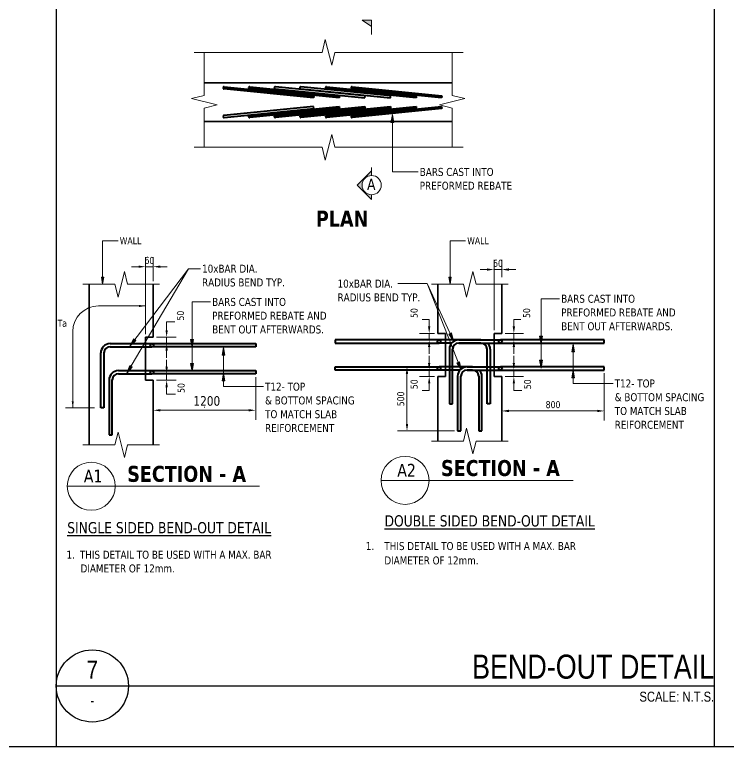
# Model space of a CAD drawing. Header units: millimetres. Extents: x 970 to 89875, y -16050 to 57314.
# Drawn here: x 54693 to 72402, y -16050 to 2113 of the extents above; entities that cross this region are included whole.
import ezdxf
from ezdxf.enums import TextEntityAlignment as Align

# ---------------------------------------------------------------- set-up
doc = ezdxf.new("R2010")
doc.units = ezdxf.units.MM
for name, color, linetype, lineweight in [('Detail Items', 7, 'Continuous', 9), ('Dimensions', 7, 'Continuous', 9), ('Generic Annotations', 7, 'Continuous', 9), ('Medium Lines', 7, 'Continuous', 20), ('S-REFR-SECT', 7, 'Continuous', 9), ('Text Notes', 7, 'Continuous', 9)]:
    doc.layers.add(name, color=color, linetype=linetype, lineweight=lineweight)
doc.layers.add('Lines', color=7, linetype='Continuous', lineweight=9, true_color=0x00a600)
doc.layers.add('STANDARD DETAILS-WALL_dwg', color=7, linetype='Continuous', lineweight=9, true_color=0x767676)
doc.layers.add('NPLT-JLA', color=193, linetype='Continuous', plot=False)
for name, color, linetype in [('S-G-TEXT', 3, 'Continuous'), ('S-G-TITL', 7, 'Continuous'), ('S-G-TITLREF', 4, 'Continuous'), ('S-LOCI-REBAR-1', 4, 'Continuous')]:
    doc.layers.add(name, color=color, linetype=linetype)
doc.styles.add('ARIAL', font='arial.ttf', dxfattribs={"width": 0.8})
doc.styles.add('Verdana', font='verdana.ttf', dxfattribs={"width": 0.8, "height": 25})
doc.styles.add('Verdana_1', font='verdana.ttf', dxfattribs={"width": 0.8, "height": 55})
doc.styles.add('Verdana_2', font='verdana.ttf', dxfattribs={"width": 0.8, "height": 75})
doc.styles.add('Verdana_3', font='verdana.ttf', dxfattribs={"width": 0.8, "height": 75})
doc.styles.add('Verdana_4', font='verdana.ttf', dxfattribs={"width": 0.8, "height": 100})
doc.styles.add('Verdana_B', font='verdanab.ttf', dxfattribs={"width": 0.8, "height": 125})
doc.dimstyles.new('XAR_2_2mm-Arrow', dxfattribs={"dimscale": 304.8, "dimtxt": 57.417549, "dimasz": 0.180446, "dimexe": 0.246063, "dimexo": 0.082021, "dimgap": 0.065617, "dimtad": 1, "dimdec": 0, "dimzin": 0, "dimdsep": 46, "dimtxsty": 'Verdana_3', "dimsah": 1, "dimcen": 0.09, "dimadec": 3, "dimazin": 0, "dimtfac": 1, "dimtdec": 4, "dimtix": 1, "dimtmove": 1, "dimatfit": 3, "dimfxl": 1, "dimtvp": 1, "dimtolj": 1, "dimtzin": 0, "dimlwd": 18, "dimlwe": 18, "dimarcsym": 2})
doc.dimstyles.new('XAR_2_2mm-Arrow_2', dxfattribs={"dimscale": 304.8, "dimtxt": 57.417549, "dimasz": 0.180446, "dimexe": 0.246063, "dimexo": 0.082021, "dimgap": 0.065617, "dimtad": 1, "dimdec": 0, "dimzin": 0, "dimdsep": 46, "dimtxsty": 'Verdana_3', "dimsah": 1, "dimcen": 0.09, "dimadec": 3, "dimazin": 0, "dimtfac": 1, "dimtdec": 4, "dimtix": 1, "dimtmove": 0, "dimatfit": 3, "dimfxl": 1, "dimtvp": 1, "dimtolj": 1, "dimtzin": 0, "dimlwd": 18, "dimlwe": 18, "dimarcsym": 2})

# ---------------------------------------------------------------- blocks, each defined once
blk = doc.blocks.new('STANDARD DETAILS-WALL_dwg_A-SEC-REF-ARROW-2238171-S024-STANDARD DETAILS-WALL')
at = {"layer": 'S-REFR-SECT'}
blk.add_hatch(color=256, dxfattribs=at).paths.add_polyline_path([(8986.5, 7611.2), (8986.5, 7649.2), (8967.1, 7651.7), (8949, 7659.2), (8933.4, 7671.1), (8921.5, 7686.7), (8914, 7704.8), (8911.5, 7724.2), (8914, 7743.6), (8921.5, 7761.7), (8933.4, 7777.2), (8949, 7789.1), (8967.1, 7796.6), (8986.5, 7799.2), (8986.5, 7837.2), (8873.5, 7724.2)])
at = {"layer": 'S-REFR-SECT', "flags": 128}
blk.add_lwpolyline([(8986.5, 7799.2), (8986.5, 7837.2), (8873.5, 7724.2), (8986.5, 7611.2), (8986.5, 7649.2)], dxfattribs=at)
at = {"layer": 'S-REFR-SECT'}
blk.add_circle((8986.5, 7724.2), 75, dxfattribs=at)
blk = doc.blocks.new('STANDARD DETAILS-WALL_dwg_SEC-END-2238266-S024-STANDARD DETAILS-WALL')
at = {"layer": 'S-REFR-SECT'}
blk.add_hatch(color=256, dxfattribs=at).paths.add_polyline_path([(8986.5, 8963.1), (8911.5, 9013.1), (8986.5, 9013.1)])
for p, q in [((8986.5, 8963.1), (8911.5, 9013.1)), ((8911.5, 9013.1), (8986.5, 9013.1)), ((8986.5, 9013.1), (8986.5, 8963.1))]:
    blk.add_line(p, q, dxfattribs=at)
at = {"layer": 'S-REFR-SECT', "flags": 128}
blk.add_lwpolyline([(8986.5, 9013.1), (8911.5, 9013.1), (8986.5, 8963.1)], dxfattribs=at)
blk = doc.blocks.new('STANDARD DETAILS-WALL_dwg_SEC-T1-2238172-S024-STANDARD DETAILS-WALL')
at = {"layer": 'S-REFR-SECT'}
blk.add_line((8986.5, 9013.1), (8986.5, 8901), dxfattribs=at)
blk.add_blockref('STANDARD DETAILS-WALL_dwg_SEC-END-2238266-S024-STANDARD DETAILS-WALL', (0, 0))
blk = doc.blocks.new('XAR_Break Line Straight - _Locked_ - Break Line-2238465-S024-STANDARD DETAILS-WALL')
at = {"layer": 'Medium Lines'}
for p, q in [((9615.3, 8760.9), (9615.3, 8425.5)), ((9615.3, 8425.5), (9715.3, 8400.5)), ((9715.3, 8400.5), (9515.3, 8350.5)), ((9515.3, 8350.5), (9615.3, 8325.5)), ((9615.3, 8325.5), (9615.3, 8020.2))]:
    blk.add_line(p, q, dxfattribs=at)
blk = doc.blocks.new('XAR_Break Line Straight - _Locked_ - Break Line-2238466-S024-STANDARD DETAILS-WALL')
at = {"layer": 'Medium Lines'}
for p, q in [((7680.1, 8425.5), (7680.1, 8760.9)), ((7580.1, 8400.5), (7680.1, 8425.5)), ((7780.1, 8350.5), (7580.1, 8400.5)), ((7680.1, 8325.5), (7780.1, 8350.5)), ((7680.1, 8020.2), (7680.1, 8325.5))]:
    blk.add_line(p, q, dxfattribs=at)
blk = doc.blocks.new('XAR_Break Line Straight - _Locked_ - Break Line-2238467-S024-STANDARD DETAILS-WALL')
at = {"layer": 'Medium Lines'}
for p, q in [((8674.9, 8120.2), (8624.9, 7920.2)), ((8699.9, 8020.2), (8674.9, 8120.2)), ((8599.9, 8020.2), (7599.9, 8020.2)), ((8624.9, 7920.2), (8599.9, 8020.2)), ((9699.9, 8020.2), (8699.9, 8020.2))]:
    blk.add_line(p, q, dxfattribs=at)
blk = doc.blocks.new('XAR_Break Line Straight - _Locked_ - Break Line-2238468-S024-STANDARD DETAILS-WALL')
at = {"layer": 'Medium Lines'}
for p, q in [((8599.9, 8760.9), (8624.9, 8860.9)), ((8624.9, 8860.9), (8674.9, 8660.9)), ((7599.9, 8760.9), (8599.9, 8760.9)), ((8674.9, 8660.9), (8699.9, 8760.9)), ((8699.9, 8760.9), (9699.9, 8760.9))]:
    blk.add_line(p, q, dxfattribs=at)
blk = doc.blocks.new('XAR_Break Line Straight - _Locked_ - Break Line-2238469-S024-STANDARD DETAILS-WALL')
at = {"layer": 'Medium Lines'}
for p, q in [((7006.4, 6850.2), (7056.4, 7050.2)), ((7056.4, 7050.2), (7081.4, 6950.2)), ((6731.4, 6950.2), (6981.4, 6950.2)), ((6981.4, 6950.2), (7006.4, 6850.2)), ((7081.4, 6950.2), (7331.4, 6950.2))]:
    blk.add_line(p, q, dxfattribs=at)
blk = doc.blocks.new('XAR_Break Line Straight - _Locked_ - Break Line-2238470-S024-STANDARD DETAILS-WALL')
at = {"layer": 'Medium Lines'}
for p, q in [((7006.4, 5795.7), (6981.4, 5695.7)), ((7056.4, 5595.7), (7006.4, 5795.7)), ((6981.4, 5695.7), (6731.4, 5695.7)), ((7081.4, 5695.7), (7056.4, 5595.7)), ((7331.4, 5695.7), (7081.4, 5695.7))]:
    blk.add_line(p, q, dxfattribs=at)
blk = doc.blocks.new('XAR_2D TITLE - XAR_2D TITLE-2238448-S024-STANDARD DETAILS-WALL')
at = {"layer": 'Generic Annotations'}
for p, q in [((6610, 5372.6), (6985, 5372.6)), ((6985, 5372.6), (8110, 5372.6))]:
    blk.add_line(p, q, dxfattribs=at)
blk.add_circle((6797.5, 5372.6), 187.5, dxfattribs=at)
blk = doc.blocks.new('DIMBLOCK47-S024-STANDARD DETAILS-WALL')
at = {"layer": 'Defpoints', "color": 0, "transparency": 16777216}
for p in [(-9301, 16496.8), (-9301, 16359.7), (-9361, 15945.7)]:
    blk.add_point(p, dxfattribs=at)
at = {"layer": 'Dimensions', "color": 0, "lineweight": 18, "transparency": 16777216}
for p, q in [((-9361, 15970.7), (-9361, 16571.8)), ((-9301, 16384.7), (-9301, 16571.8)), ((-9416, 16496.8), (-9471, 16496.8)), ((-9361, 16496.8), (-9301, 16496.8)), ((-9246, 16496.8), (-9191, 16496.8))]:
    blk.add_line(p, q, dxfattribs=at)
at = {"layer": 'Dimensions', "color": 0, "transparency": 16777216}
for points in [[(-9416, 16506), (-9416, 16487.7), (-9361, 16496.8)], [(-9246, 16506), (-9246, 16487.7), (-9301, 16496.8)]]:
    blk.add_solid(points, dxfattribs=at)
at = {"layer": 'Dimensions', "color": 0, "lineweight": 18, "transparency": 16777216, "insert": (-9331, 16545.5), "char_height": 55, "width": 91.868, "attachment_point": 5, "style": 'Verdana_3'}
blk.add_mtext('\\A1;60', dxfattribs=at)
blk = doc.blocks.new('DIMBLOCK48-S024-STANDARD DETAILS-WALL')
at = {"layer": 'Defpoints', "color": 0, "transparency": 16777216}
for p in [(-9311.6, 15895.7), (-9301, 15945.7), (-9196.4, 15945.7)]:
    blk.add_point(p, dxfattribs=at)
at = {"layer": 'Dimensions', "color": 0, "lineweight": 18, "transparency": 16777216}
for p, q in [((-9133, 16065.3), (-9196.4, 16065.3)), ((-9196.4, 16065.3), (-9196.4, 16055.7)), ((-9196.4, 16000.7), (-9196.4, 16055.7)), ((-9286.6, 15895.7), (-9121.4, 15895.7)), ((-9276, 15945.7), (-9121.4, 15945.7)), ((-9196.4, 15895.7), (-9196.4, 15945.7)), ((-9196.4, 15840.7), (-9196.4, 15785.7))]:
    blk.add_line(p, q, dxfattribs=at)
at = {"layer": 'Dimensions', "color": 0, "transparency": 16777216}
for points in [[(-9205.6, 16000.7), (-9187.2, 16000.7), (-9196.4, 15945.7)], [(-9205.6, 15840.7), (-9187.2, 15840.7), (-9196.4, 15895.7)]]:
    blk.add_solid(points, dxfattribs=at)
at = {"layer": 'Dimensions', "color": 0, "lineweight": 18, "transparency": 16777216, "insert": (-9116, 16076.1), "char_height": 55, "width": 91.868, "attachment_point": 1, "rotation": 90, "line_spacing_factor": 0.994243, "style": 'Verdana_3'}
blk.add_mtext('\\A1;50', dxfattribs=at)
blk = doc.blocks.new('DIMBLOCK49-S024-STANDARD DETAILS-WALL')
at = {"layer": 'Defpoints', "color": 0, "transparency": 16777216}
for p in [(-9311.6, 15659.9), (-9301, 15609.9), (-9196.4, 15659.9)]:
    blk.add_point(p, dxfattribs=at)
at = {"layer": 'Dimensions', "color": 0, "lineweight": 18, "transparency": 16777216}
for p, q in [((-9196.4, 15714.9), (-9196.4, 15769.9)), ((-9286.6, 15659.9), (-9121.4, 15659.9)), ((-9276, 15609.9), (-9121.4, 15609.9)), ((-9196.4, 15609.9), (-9196.4, 15659.9)), ((-9196.4, 15554.9), (-9196.4, 15499.9)), ((-9128, 15499.9), (-9196.4, 15499.9))]:
    blk.add_line(p, q, dxfattribs=at)
at = {"layer": 'Dimensions', "color": 0, "transparency": 16777216}
for points in [[(-9205.6, 15714.9), (-9187.2, 15714.9), (-9196.4, 15659.9)], [(-9205.6, 15554.9), (-9187.2, 15554.9), (-9196.4, 15609.9)]]:
    blk.add_solid(points, dxfattribs=at)
at = {"layer": 'Dimensions', "color": 0, "lineweight": 18, "transparency": 16777216, "insert": (-9111, 15510.7), "char_height": 55, "width": 91.868, "attachment_point": 1, "rotation": 90, "line_spacing_factor": 0.994243, "style": 'Verdana_3'}
blk.add_mtext('\\A1;50', dxfattribs=at)
blk = doc.blocks.new('DIMBLOCK50-S024-STANDARD DETAILS-WALL')
at = {"layer": 'Defpoints', "color": 0, "transparency": 16777216}
for p in [(-8501, 15659.9), (-9301, 15414.3), (-8501, 15375.4)]:
    blk.add_point(p, dxfattribs=at)
at = {"layer": 'Dimensions', "color": 0, "lineweight": 18, "transparency": 16777216}
for p, q in [((-8501, 15634.9), (-8501, 15300.4)), ((-9301, 15389.3), (-9301, 15300.4)), ((-9246, 15375.4), (-8556, 15375.4))]:
    blk.add_line(p, q, dxfattribs=at)
at = {"layer": 'Dimensions', "color": 0, "transparency": 16777216}
for points in [[(-9246, 15384.5), (-9246, 15366.2), (-9301, 15375.4)], [(-8556, 15384.5), (-8556, 15366.2), (-8501, 15375.4)]]:
    blk.add_solid(points, dxfattribs=at)
at = {"layer": 'Dimensions', "color": 0, "lineweight": 18, "transparency": 16777216, "insert": (-8901, 15422.9), "char_height": 55, "width": 26.248, "attachment_point": 5, "style": 'Verdana_3'}
blk.add_mtext('\\A1;.', dxfattribs=at)
blk = doc.blocks.new('DIMBLOCK51-S024-STANDARD DETAILS-WALL')
at = {"layer": 'Defpoints', "color": 0, "transparency": 16777216}
for p in [(-7079.5, 15975.3), (-7146.6, 15925.3), (-7107.7, 15925.3)]:
    blk.add_point(p, dxfattribs=at)
at = {"layer": 'Dimensions', "color": 0, "lineweight": 18, "transparency": 16777216}
for p, q in [((-7201.6, 16085.3), (-7146.6, 16085.3)), ((-7146.6, 16030.3), (-7146.6, 16085.3)), ((-7104.5, 15975.3), (-7221.6, 15975.3)), ((-7146.6, 15975.3), (-7146.6, 15925.3)), ((-7132.7, 15925.3), (-7221.6, 15925.3)), ((-7146.6, 15870.3), (-7146.6, 15815.3))]:
    blk.add_line(p, q, dxfattribs=at)
at = {"layer": 'Dimensions', "color": 0, "transparency": 16777216}
for points in [[(-7155.8, 16030.3), (-7137.5, 16030.3), (-7146.6, 15975.3)], [(-7155.8, 15870.3), (-7137.5, 15870.3), (-7146.6, 15925.3)]]:
    blk.add_solid(points, dxfattribs=at)
at = {"layer": 'Dimensions', "color": 0, "lineweight": 18, "transparency": 16777216, "insert": (-7292, 16096.1), "char_height": 55, "width": 91.868, "attachment_point": 1, "rotation": 90, "line_spacing_factor": 0.994243, "style": 'Verdana_3'}
blk.add_mtext('\\A1;50', dxfattribs=at)
blk = doc.blocks.new('DIMBLOCK52-S024-STANDARD DETAILS-WALL')
at = {"layer": 'Defpoints', "color": 0, "transparency": 16777216}
for p in [(-7185.5, 15689.5), (-7146.6, 15689.5), (-7079.5, 15639.5)]:
    blk.add_point(p, dxfattribs=at)
at = {"layer": 'Dimensions', "color": 0, "lineweight": 18, "transparency": 16777216}
for p, q in [((-7146.6, 15744.5), (-7146.6, 15799.5)), ((-7160.5, 15689.5), (-7071.6, 15689.5)), ((-7146.6, 15639.5), (-7146.6, 15689.5)), ((-7104.5, 15639.5), (-7221.6, 15639.5)), ((-7146.6, 15584.5), (-7146.6, 15529.5)), ((-7201.6, 15529.5), (-7146.6, 15529.5))]:
    blk.add_line(p, q, dxfattribs=at)
at = {"layer": 'Dimensions', "color": 0, "transparency": 16777216}
for points in [[(-7155.8, 15744.5), (-7137.5, 15744.5), (-7146.6, 15689.5)], [(-7155.8, 15584.5), (-7137.5, 15584.5), (-7146.6, 15639.5)]]:
    blk.add_solid(points, dxfattribs=at)
at = {"layer": 'Dimensions', "color": 0, "lineweight": 18, "transparency": 16777216, "insert": (-7292, 15540.3), "char_height": 55, "width": 91.868, "attachment_point": 1, "rotation": 90, "line_spacing_factor": 0.994243, "style": 'Verdana_3'}
blk.add_mtext('\\A1;50', dxfattribs=at)
blk = doc.blocks.new('DIMBLOCK53-S024-STANDARD DETAILS-WALL')
at = {"layer": 'Defpoints', "color": 0, "transparency": 16777216}
for p in [(-7358.7, 15714.5), (-7319.8, 15714.5), (-6924.1, 15214.3)]:
    blk.add_point(p, dxfattribs=at)
at = {"layer": 'Dimensions', "color": 0, "lineweight": 18, "transparency": 16777216}
for p, q in [((-7333.7, 15714.5), (-7244.8, 15714.5)), ((-7319.8, 15269.3), (-7319.8, 15659.5)), ((-6949.1, 15214.3), (-7394.8, 15214.3))]:
    blk.add_line(p, q, dxfattribs=at)
at = {"layer": 'Dimensions', "color": 0, "transparency": 16777216}
for points in [[(-7329, 15659.5), (-7310.6, 15659.5), (-7319.8, 15714.5)], [(-7329, 15269.3), (-7310.6, 15269.3), (-7319.8, 15214.3)]]:
    blk.add_solid(points, dxfattribs=at)
at = {"layer": 'Dimensions', "color": 0, "lineweight": 18, "transparency": 16777216, "insert": (-7368.4, 15464.4), "char_height": 55, "width": 137.802, "attachment_point": 5, "rotation": 90, "style": 'Verdana_3'}
blk.add_mtext('\\A1;500', dxfattribs=at)
blk = doc.blocks.new('DIMBLOCK54-S024-STANDARD DETAILS-WALL')
at = {"layer": 'Defpoints', "color": 0, "transparency": 16777216}
for p in [(-6579.5, 15975.3), (-6485.5, 15925.3), (-6446.7, 15925.3)]:
    blk.add_point(p, dxfattribs=at)
at = {"layer": 'Dimensions', "color": 0, "lineweight": 18, "transparency": 16777216}
for p, q in [((-6485.5, 16030.3), (-6485.5, 16085.3)), ((-6430.5, 16085.3), (-6485.5, 16085.3)), ((-6554.5, 15975.3), (-6410.5, 15975.3)), ((-6485.5, 15975.3), (-6485.5, 15925.3)), ((-6471.7, 15925.3), (-6560.5, 15925.3)), ((-6485.5, 15870.3), (-6485.5, 15815.3))]:
    blk.add_line(p, q, dxfattribs=at)
at = {"layer": 'Dimensions', "color": 0, "transparency": 16777216}
for points in [[(-6494.7, 16030.3), (-6476.4, 16030.3), (-6485.5, 15975.3)], [(-6494.7, 15870.3), (-6476.4, 15870.3), (-6485.5, 15925.3)]]:
    blk.add_solid(points, dxfattribs=at)
at = {"layer": 'Dimensions', "color": 0, "lineweight": 18, "transparency": 16777216, "insert": (-6413.5, 16096.1), "char_height": 55, "width": 91.868, "attachment_point": 1, "rotation": 90, "line_spacing_factor": 0.994243, "style": 'Verdana_3'}
blk.add_mtext('\\A1;50', dxfattribs=at)
blk = doc.blocks.new('DIMBLOCK55-S024-STANDARD DETAILS-WALL')
at = {"layer": 'Defpoints', "color": 0, "transparency": 16777216}
for p in [(-6590.1, 15689.5), (-6485.5, 15689.5), (-6579.5, 15639.5)]:
    blk.add_point(p, dxfattribs=at)
at = {"layer": 'Dimensions', "color": 0, "lineweight": 18, "transparency": 16777216}
for p, q in [((-6485.5, 15744.5), (-6485.5, 15799.5)), ((-6565.1, 15689.5), (-6410.5, 15689.5)), ((-6485.5, 15639.5), (-6485.5, 15689.5)), ((-6554.5, 15639.5), (-6410.5, 15639.5)), ((-6485.5, 15584.5), (-6485.5, 15529.5)), ((-6423.3, 15529.5), (-6485.5, 15529.5))]:
    blk.add_line(p, q, dxfattribs=at)
at = {"layer": 'Dimensions', "color": 0, "transparency": 16777216}
for points in [[(-6494.7, 15744.5), (-6476.4, 15744.5), (-6485.5, 15689.5)], [(-6494.7, 15584.5), (-6476.4, 15584.5), (-6485.5, 15639.5)]]:
    blk.add_solid(points, dxfattribs=at)
at = {"layer": 'Dimensions', "color": 0, "lineweight": 18, "transparency": 16777216, "insert": (-6406.3, 15540.3), "char_height": 55, "width": 91.868, "attachment_point": 1, "rotation": 90, "line_spacing_factor": 0.994243, "style": 'Verdana_3'}
blk.add_mtext('\\A1;50', dxfattribs=at)
blk = doc.blocks.new('DIMBLOCK56-S024-STANDARD DETAILS-WALL')
at = {"layer": 'Defpoints', "color": 0, "transparency": 16777216}
for p in [(-5779.5, 15689.5), (-6579.5, 15409), (-5779.5, 15370.1)]:
    blk.add_point(p, dxfattribs=at)
at = {"layer": 'Dimensions', "color": 0, "lineweight": 18, "transparency": 16777216}
for p, q in [((-5779.5, 15664.5), (-5779.5, 15295.1)), ((-6579.5, 15384), (-6579.5, 15295.1)), ((-6524.5, 15370.1), (-5834.5, 15370.1))]:
    blk.add_line(p, q, dxfattribs=at)
at = {"layer": 'Dimensions', "color": 0, "transparency": 16777216}
for points in [[(-6524.5, 15379.3), (-6524.5, 15360.9), (-6579.5, 15370.1)], [(-5834.5, 15379.3), (-5834.5, 15360.9), (-5779.5, 15370.1)]]:
    blk.add_solid(points, dxfattribs=at)
at = {"layer": 'Dimensions', "color": 0, "lineweight": 18, "transparency": 16777216, "insert": (-6179.5, 15418.9), "char_height": 55, "width": 137.802, "attachment_point": 5, "style": 'Verdana_3'}
blk.add_mtext('\\A1;800', dxfattribs=at)
blk = doc.blocks.new('DIMBLOCK57-S024-STANDARD DETAILS-WALL')
at = {"layer": 'Defpoints', "color": 0, "transparency": 16777216}
for p in [(-6579.5, 16474.5), (-6579.5, 16389.3), (-6639.5, 15975.3)]:
    blk.add_point(p, dxfattribs=at)
at = {"layer": 'Dimensions', "color": 0, "lineweight": 18, "transparency": 16777216}
for p, q in [((-6639.5, 16000.3), (-6639.5, 16549.5)), ((-6579.5, 16414.3), (-6579.5, 16549.5)), ((-6694.5, 16474.5), (-6749.5, 16474.5)), ((-6639.5, 16474.5), (-6579.5, 16474.5)), ((-6524.5, 16474.5), (-6469.5, 16474.5))]:
    blk.add_line(p, q, dxfattribs=at)
at = {"layer": 'Dimensions', "color": 0, "transparency": 16777216}
for points in [[(-6694.5, 16483.7), (-6694.5, 16465.3), (-6639.5, 16474.5)], [(-6524.5, 16483.7), (-6524.5, 16465.3), (-6579.5, 16474.5)]]:
    blk.add_solid(points, dxfattribs=at)
at = {"layer": 'Dimensions', "color": 0, "lineweight": 18, "transparency": 16777216, "insert": (-6609.5, 16523.1), "char_height": 55, "width": 91.868, "attachment_point": 5, "style": 'Verdana_3'}
blk.add_mtext('\\A1;60', dxfattribs=at)
blk = doc.blocks.new('A$C9af65874')
at = {"layer": 'Detail Items'}
for points in [[(771.2, -2213.5), (821.2, -2205.2), (771.2, -2196.8)], [(253, -3000.4), (261.3, -2950.4), (244.7, -2950.4)]]:
    blk.add_hatch(color=3, dxfattribs=at).paths.add_polyline_path(points)
at = {"layer": 'Text Notes', "lineweight": 18}
for points in [[(2748.2, -710.1), (2737.1, -772.6), (2759.2, -772.6)], [(486.1, -2034.2), (495.8, -1979.2), (476.4, -1979.2)], [(3198.8, -2034.2), (3208.5, -1979.2), (3189.1, -1979.2)], [(3226.4, -2476.2), (3210, -2414.9), (3190.1, -2424.2)], [(3909.1, -2503.6), (3920.1, -2441.1), (3898.1, -2441.1)], [(697.9, -2519.1), (744.4, -2476), (726.8, -2462.7)], [(1184.1, -2528.6), (1195.1, -2466.1), (1173.1, -2466.1)], [(4159.9, -2501.2), (4148.9, -2563.7), (4170.9, -2563.7)], [(1429.9, -2526.2), (1418.9, -2588.7), (1440.9, -2588.7)], [(3909.1, -2691.4), (3920.1, -2628.9), (3898.1, -2628.9)], [(676.1, -2730.4), (717.3, -2682.1), (698.3, -2670.9)], [(1184.1, -2716.4), (1195.1, -2653.9), (1173.1, -2653.9)], [(3285.6, -2702.7), (3272.8, -2640.5), (3252.3, -2648.6)], [(1429.9, -2728.3), (1418.9, -2790.8), (1440.9, -2790.8)], [(4159.9, -2703.3), (4148.9, -2765.8), (4170.9, -2765.8)]]:
    blk.add_hatch(color=3, dxfattribs=at).paths.add_polyline_path(points)
at = {"layer": 'Lines', "color": 3, "lineweight": 35}
for p, q in [((1279.9, -463.1), (3215.1, -463.1)), ((1279.9, -763.1), (3215.1, -763.1)), ((381.2, -2035.5), (381.2, -3290)), ((881.2, -2035.5), (881.2, -2449.4)), ((3102.7, -2419.8), (3102.7, -2035.5)), ((3602.7, -2035.5), (3602.7, -2419.8)), ((881.2, -2449.4), (821.2, -2449.4)), ((821.2, -2449.4), (821.2, -2785.3)), ((3162.7, -2419.8), (3102.7, -2419.8)), ((3162.7, -2755.7), (3162.7, -2419.8)), ((3602.7, -2419.8), (3542.7, -2419.8)), ((3542.7, -2419.8), (3542.7, -2755.7)), ((821.2, -2785.3), (881.2, -2785.3)), ((881.2, -2785.3), (881.2, -3290)), ((3102.7, -3260), (3102.7, -2755.7)), ((3102.7, -2755.7), (3162.7, -2755.7)), ((3542.7, -2755.7), (3602.7, -2755.7)), ((3602.7, -2755.7), (3602.7, -3260))]:
    blk.add_line(p, q, dxfattribs=at)
at = {"layer": 'Lines', "color": 3, "lineweight": 40}
for p, q in [((2133.1, -579), (1433.1, -509)), ((1434.7, -493.1), (2134.7, -563.1)), ((2333.1, -579), (1633.1, -509)), ((1634.7, -493.1), (2334.7, -563.1)), ((1833.1, -509), (2533.1, -579)), ((2534.7, -563.1), (1834.7, -493.1)), ((2033.1, -509), (2733.1, -579)), ((2734.7, -563.1), (2034.7, -493.1)), ((2933.1, -579), (2233.1, -509)), ((2234.7, -493.1), (2934.7, -563.1)), ((3133.1, -579), (2433.1, -509)), ((2434.7, -493.1), (3134.7, -563.1)), ((2134.7, -563.1), (2133.1, -579)), ((2334.7, -563.1), (2333.1, -579)), ((2533.1, -579), (2534.7, -563.1)), ((2733.1, -579), (2734.7, -563.1)), ((2934.7, -563.1), (2933.1, -579)), ((3134.7, -563.1), (3133.1, -579)), ((2133.1, -647.1), (1433.1, -717.1)), ((1434.7, -733.1), (2134.7, -663.1)), ((1633.1, -717.1), (2333.1, -647.1)), ((2334.7, -663.1), (1634.7, -733.1)), ((1833.1, -717.1), (2533.1, -647.1)), ((2534.7, -663.1), (1834.7, -733.1)), ((2033.1, -717.1), (2733.1, -647.1)), ((2734.7, -663.1), (2034.7, -733.1)), ((2134.7, -663.1), (2133.1, -647.1)), ((2233.1, -717.1), (2933.1, -647.1)), ((2934.7, -663.1), (2234.7, -733.1)), ((2333.1, -647.1), (2334.7, -663.1)), ((2433.1, -717.1), (3133.1, -647.1)), ((3134.7, -663.1), (2434.7, -733.1)), ((2533.1, -647.1), (2534.7, -663.1)), ((2733.1, -647.1), (2734.7, -663.1)), ((2933.1, -647.1), (2934.7, -663.1)), ((3133.1, -647.1), (3134.7, -663.1)), ((544.5, -2499.4), (870.5, -2499.4)), ((870.5, -2499.4), (1681.2, -2499.4)), ((1681.2, -2499.4), (1681.2, -2524.4)), ((3113.3, -2469.8), (2302.7, -2469.8)), ((2302.7, -2469.8), (2302.7, -2494.8)), ((2302.7, -2494.8), (3113.4, -2494.8)), ((3439.3, -2469.8), (3113.3, -2469.8)), ((3211, -2494.8), (3113.4, -2494.8)), ((3266, -2469.8), (3592, -2469.8)), ((3439.3, -2494.8), (3266, -2494.8)), ((3266, -2494.8), (3591.9, -2494.8)), ((3591.9, -2494.8), (4402.7, -2494.8)), ((4402.7, -2469.8), (3592, -2469.8)), ((4402.7, -2494.8), (4402.7, -2469.8)), ((544.5, -2524.4), (870.5, -2524.4)), ((1681.2, -2524.4), (870.5, -2524.4)), ((3193, -2542.8), (3193, -2968.8)), ((3218, -2968.8), (3218, -2542.8)), ((3487.3, -2968.8), (3487.3, -2542.8)), ((3512.3, -2542.8), (3512.3, -2968.8)), ((471.5, -3000.4), (471.5, -2572.4)), ((496.5, -2572.4), (496.5, -3000.4)), ((2302.7, -2705.7), (2302.7, -2680.7)), ((2302.7, -2680.7), (3113.3, -2680.7)), ((3374.3, -2680.7), (3113.3, -2680.7)), ((3331, -2680.7), (3592, -2680.7)), ((4402.7, -2680.7), (3592, -2680.7)), ((4402.7, -2705.7), (4402.7, -2680.7)), ((609.5, -2710.3), (870.5, -2710.3)), ((609.5, -2735.3), (870.6, -2735.3)), ((870.5, -2710.3), (1681.2, -2710.3)), ((1681.2, -2735.3), (870.6, -2735.3)), ((1681.2, -2710.3), (1681.2, -2735.3)), ((3113.3, -2705.7), (2302.7, -2705.7)), ((3276, -2705.7), (3113.3, -2705.7)), ((3374.3, -2705.7), (3331, -2705.7)), ((3331, -2705.7), (3592.1, -2705.7)), ((3592.1, -2705.7), (4402.7, -2705.7)), ((536.5, -2783.3), (536.5, -3211.2)), ((561.5, -3211.2), (561.5, -2783.3)), ((3258, -2753.7), (3258, -3180.8)), ((3283, -3180.8), (3283, -2753.7)), ((3422.3, -2753.7), (3422.3, -3180.8)), ((3447.3, -3180.8), (3447.3, -2753.7)), ((3193, -2968.8), (3218, -2968.8)), ((3512.3, -2968.8), (3487.3, -2968.8)), ((496.5, -3000.4), (471.5, -3000.4)), ((3258, -3180.8), (3283, -3180.8)), ((3422.3, -3180.8), (3447.3, -3180.8)), ((536.5, -3211.2), (561.5, -3211.2))]:
    blk.add_line(p, q, dxfattribs=at)
at = {"layer": 'Lines', "color": 3}
for p, q in [((2586.2, -1123.9), (2586.2, -1186.5)), ((821.2, -2205.2), (453, -2205.2)), ((253, -2405.2), (253, -3000.4)), ((421.5, -3000.4), (195, -3000.4)), ((881.2, -3003.2), (881.2, -3148))]:
    blk.add_line(p, q, dxfattribs=at)
at = {"layer": 'Lines', "color": 3, "lineweight": 40}
for centre in [(870.5, -2511.9), (3113.3, -2482.3), (3592, -2482.3), (3113.3, -2693.2), (3592, -2693.2), (870.5, -2722.8)]:
    blk.add_circle(centre, 12.5, dxfattribs=at)
for centre, radius, start, end in [((1433.6, -501), 7.86, 151.4179, 174.2894), ((1433.6, -501), 7.86, 174.2894, 197.161), ((1433.8, -501), 8.01, 197.161, 219.8115), ((1433.8, -501.1), 8.01, 128.7674, 151.4179), ((1433.9, -500.9), 8.14, 219.8115, 242.1562), ((1433.8, -501.2), 8.14, 106.4226, 128.7674), ((1433.9, -500.7), 8.29, 242.1562, 264.2894), ((1433.9, -501.3), 8.29, 84.2894, 106.4226), ((1633.6, -501), 7.86, 151.4179, 174.2894), ((1633.6, -501), 7.86, 174.2894, 197.161), ((1633.8, -501), 8.01, 197.161, 219.8115), ((1633.8, -501.1), 8.01, 128.7674, 151.4179), ((1633.9, -500.9), 8.14, 219.8115, 242.1562), ((1633.8, -501.2), 8.14, 106.4226, 128.7674), ((1633.9, -500.7), 8.29, 242.1562, 264.2894), ((1633.9, -501.3), 8.29, 84.2894, 106.4226), ((1833.6, -501), 7.86, 151.4179, 174.2894), ((1833.6, -501), 7.86, 174.2894, 197.161), ((1833.8, -501), 8.01, 197.161, 219.8115), ((1833.8, -501.1), 8.01, 128.7674, 151.4179), ((1833.9, -500.9), 8.14, 219.8115, 242.1562), ((1833.8, -501.2), 8.14, 106.4226, 128.7674), ((1833.9, -500.7), 8.29, 242.1562, 264.2894), ((1833.9, -501.3), 8.29, 84.2894, 106.4226), ((2033.6, -501), 7.86, 151.4179, 174.2894), ((2033.6, -501), 7.86, 174.2894, 197.161), ((2033.8, -501), 8.01, 197.161, 219.8115), ((2033.8, -501.1), 8.01, 128.7674, 151.4179), ((2033.9, -500.9), 8.14, 219.8115, 242.1562), ((2033.8, -501.2), 8.14, 106.4226, 128.7674), ((2033.9, -500.7), 8.29, 242.1562, 264.2894), ((2033.9, -501.3), 8.29, 84.2894, 106.4226), ((2233.6, -501), 7.86, 151.4179, 174.2894), ((2233.6, -501), 7.86, 174.2894, 197.161), ((2233.8, -501), 8.01, 197.161, 219.8115), ((2233.8, -501.1), 8.01, 128.7674, 151.4179), ((2233.9, -500.9), 8.14, 219.8115, 242.1562), ((2233.8, -501.2), 8.14, 106.4226, 128.7674), ((2233.9, -500.7), 8.29, 242.1562, 264.2894), ((2233.9, -501.3), 8.29, 84.2894, 106.4226), ((2433.6, -501), 7.86, 151.4179, 174.2894), ((2433.6, -501), 7.86, 174.2894, 197.161), ((2433.8, -501), 8.01, 197.161, 219.8115), ((2433.8, -501.1), 8.01, 128.7674, 151.4179), ((2433.9, -500.9), 8.14, 219.8115, 242.1562), ((2433.8, -501.2), 8.14, 106.4226, 128.7674), ((2433.9, -500.7), 8.29, 242.1562, 264.2894), ((2433.9, -501.3), 8.29, 84.2894, 106.4226), ((1433.6, -725.1), 7.86, 162.839, 185.7106), ((1433.6, -725.1), 7.86, 185.7106, 208.5821), ((1433.8, -725.2), 8.01, 140.1885, 162.839), ((1433.8, -725.1), 8.01, 208.5821, 231.2326), ((1433.9, -725.3), 8.14, 117.8438, 140.1885), ((1433.8, -725), 8.14, 231.2326, 253.5774), ((1433.9, -725.4), 8.29, 95.7106, 117.8438), ((1433.9, -724.8), 8.29, 253.5774, 275.7106), ((1633.6, -725.1), 7.86, 162.839, 185.7106), ((1633.6, -725.1), 7.86, 185.7106, 208.5821), ((1633.8, -725.2), 8.01, 140.1885, 162.839), ((1633.8, -725.1), 8.01, 208.5821, 231.2326), ((1633.9, -725.3), 8.14, 117.8438, 140.1885), ((1633.8, -725), 8.14, 231.2326, 253.5774), ((1633.9, -725.4), 8.29, 95.7106, 117.8438), ((1633.9, -724.8), 8.29, 253.5774, 275.7106), ((1833.6, -725.1), 7.86, 162.839, 185.7106), ((1833.6, -725.1), 7.86, 185.7106, 208.5821), ((1833.8, -725.2), 8.01, 140.1885, 162.839), ((1833.8, -725.1), 8.01, 208.5821, 231.2326), ((1833.9, -725.3), 8.14, 117.8438, 140.1885), ((1833.8, -725), 8.14, 231.2326, 253.5774), ((1833.9, -725.4), 8.29, 95.7106, 117.8438), ((1833.9, -724.8), 8.29, 253.5774, 275.7106), ((2033.6, -725.1), 7.86, 162.839, 185.7106), ((2033.6, -725.1), 7.86, 185.7106, 208.5821), ((2033.8, -725.2), 8.01, 140.1885, 162.839), ((2033.8, -725.1), 8.01, 208.5821, 231.2326), ((2033.9, -725.3), 8.14, 117.8438, 140.1885), ((2033.8, -725), 8.14, 231.2326, 253.5774), ((2033.9, -725.4), 8.29, 95.7106, 117.8438), ((2033.9, -724.8), 8.29, 253.5774, 275.7106), ((2233.6, -725.1), 7.86, 162.839, 185.7106), ((2233.6, -725.1), 7.86, 185.7106, 208.5821), ((2233.8, -725.2), 8.01, 140.1885, 162.839), ((2233.8, -725.1), 8.01, 208.5821, 231.2326), ((2233.9, -725.3), 8.14, 117.8438, 140.1885), ((2233.8, -725), 8.14, 231.2326, 253.5774), ((2233.9, -725.4), 8.29, 95.7106, 117.8438), ((2233.9, -724.8), 8.29, 253.5774, 275.7106), ((2433.6, -725.1), 7.86, 162.839, 185.7106), ((2433.6, -725.1), 7.86, 185.7106, 208.5821), ((2433.8, -725.2), 8.01, 140.1885, 162.839), ((2433.8, -725.1), 8.01, 208.5821, 231.2326), ((2433.9, -725.3), 8.14, 117.8438, 140.1885), ((2433.8, -725), 8.14, 231.2326, 253.5774), ((2433.9, -725.4), 8.29, 95.7106, 117.8438), ((2433.9, -724.8), 8.29, 253.5774, 275.7106), ((544.5, -2572.4), 73, 90, 180), ((3266, -2542.8), 73, 90, 180), ((3266, -2542.8), 48, 90, 180), ((3439.3, -2542.8), 48, 0, 90), ((3439.3, -2542.8), 73, 0, 41.1121), ((544.5, -2572.4), 48, 90, 180), ((3331, -2753.7), 73, 90, 180), ((609.5, -2783.3), 73, 90, 180), ((609.5, -2783.3), 48, 90, 180), ((3331, -2753.7), 48, 90, 180), ((3374.3, -2753.7), 48, 0, 90), ((3374.3, -2753.7), 73, 0, 41.1121)]:
    blk.add_arc(centre, radius, start, end, dxfattribs=at)
at = {"layer": 'Lines', "color": 3}
blk.add_arc((453, -2405.2), 200, 90, 180, dxfattribs=at)
at = {"layer": 'Text Notes', "color": 3, "lineweight": 18}
for p, q in [((2748.2, -710.1), (2737.1, -772.6)), ((2759.2, -772.6), (2748.2, -710.1)), ((2748.2, -710.1), (2748.2, -1158.3)), ((2737.1, -772.6), (2759.2, -772.6)), ((2748.2, -1158.3), (2949.5, -1158.2)), ((486.1, -1695.4), (607.4, -1695.3)), ((486.1, -2034.2), (486.1, -1695.4)), ((3198.8, -1695.4), (3320.1, -1695.3)), ((3198.8, -2034.2), (3198.8, -1695.4)), ((676.1, -2730.4), (1156.1, -1913.9)), ((697.9, -2519.1), (1156.1, -1913.9)), ((1156.1, -1913.9), (1250.1, -1913.9)), ((1156.1, -1913.9), (1250.1, -1913.9)), ((495.8, -1979.2), (476.4, -1979.2)), ((476.4, -1979.2), (486.1, -2034.2)), ((486.1, -2034.2), (495.8, -1979.2)), ((3208.5, -1979.2), (3189.1, -1979.2)), ((3189.1, -1979.2), (3198.8, -2034.2)), ((3198.8, -2034.2), (3208.5, -1979.2)), ((3019.3, -2030.6), (2790.4, -2030.6)), ((3285.6, -2702.7), (3019.3, -2030.6)), ((3226.4, -2476.2), (3019.3, -2030.6)), ((3909.1, -2148.7), (4053.7, -2148.6)), ((3909.1, -2148.7), (4053.7, -2148.6)), ((3909.1, -2691.4), (3909.1, -2148.7)), ((3909.1, -2503.6), (3909.1, -2148.7)), ((1184.1, -2173.7), (1328.7, -2173.6)), ((1184.1, -2173.7), (1328.7, -2173.6)), ((1184.1, -2716.4), (1184.1, -2173.7)), ((1184.1, -2528.6), (1184.1, -2173.7)), ((3210, -2414.9), (3190.1, -2424.2)), ((3190.1, -2424.2), (3226.4, -2476.2)), ((3226.4, -2476.2), (3210, -2414.9)), ((3920.1, -2441.1), (3898.1, -2441.1)), ((3898.1, -2441.1), (3909.1, -2503.6)), ((3909.1, -2503.6), (3920.1, -2441.1)), ((726.8, -2462.7), (697.9, -2519.1)), ((697.9, -2519.1), (744.4, -2476)), ((744.4, -2476), (726.8, -2462.7)), ((1195.1, -2466.1), (1173.1, -2466.1)), ((1173.1, -2466.1), (1184.1, -2528.6)), ((1184.1, -2528.6), (1195.1, -2466.1)), ((4159.9, -2501.2), (4148.9, -2563.7)), ((4170.9, -2563.7), (4159.9, -2501.2)), ((4159.9, -2501.2), (4159.9, -2810.4)), ((1429.9, -2526.2), (1418.9, -2588.7)), ((1440.9, -2588.7), (1429.9, -2526.2)), ((1429.9, -2526.2), (1429.9, -2835.4)), ((4148.9, -2563.7), (4170.9, -2563.7)), ((1418.9, -2588.7), (1440.9, -2588.7)), ((3920.1, -2628.9), (3898.1, -2628.9)), ((3898.1, -2628.9), (3909.1, -2691.4)), ((3909.1, -2691.4), (3920.1, -2628.9)), ((698.3, -2670.9), (676.1, -2730.4)), ((676.1, -2730.4), (717.3, -2682.1)), ((717.3, -2682.1), (698.3, -2670.9)), ((1195.1, -2653.9), (1173.1, -2653.9)), ((1173.1, -2653.9), (1184.1, -2716.4)), ((1184.1, -2716.4), (1195.1, -2653.9)), ((3272.8, -2640.5), (3252.3, -2648.6)), ((3252.3, -2648.6), (3285.6, -2702.7)), ((3285.6, -2702.7), (3272.8, -2640.5)), ((1429.9, -2728.3), (1418.9, -2790.8)), ((1440.9, -2790.8), (1429.9, -2728.3)), ((1429.9, -2728.3), (1429.9, -2835.4)), ((4159.9, -2703.3), (4148.9, -2765.8)), ((4170.9, -2765.8), (4159.9, -2703.3)), ((4159.9, -2703.3), (4159.9, -2810.4)), ((1418.9, -2790.8), (1440.9, -2790.8)), ((4148.9, -2765.8), (4170.9, -2765.8)), ((1429.9, -2835.4), (1741.9, -2835.4)), ((1429.9, -2835.4), (1741.9, -2835.4)), ((4159.9, -2810.4), (4471.9, -2810.4)), ((4159.9, -2810.4), (4471.9, -2810.4))]:
    blk.add_line(p, q, dxfattribs=at)
at = {"layer": 'Detail Items', "color": 3}
for name, p in [('XAR_Break Line Straight - _Locked_ - Break Line-2238468-S024-STANDARD DETAILS-WALL', (-6400.2, -8985.6)), ('XAR_Break Line Straight - _Locked_ - Break Line-2238466-S024-STANDARD DETAILS-WALL', (-6400.2, -8985.6)), ('XAR_Break Line Straight - _Locked_ - Break Line-2238465-S024-STANDARD DETAILS-WALL', (-6400.2, -8985.6)), ('XAR_Break Line Straight - _Locked_ - Break Line-2238467-S024-STANDARD DETAILS-WALL', (-6400.2, -8985.6)), ('XAR_Break Line Straight - _Locked_ - Break Line-2238469-S024-STANDARD DETAILS-WALL', (-6400.2, -8985.6)), ('XAR_Break Line Straight - _Locked_ - Break Line-2238469-S024-STANDARD DETAILS-WALL', (-3678.8, -8985.6)), ('XAR_Break Line Straight - _Locked_ - Break Line-2238470-S024-STANDARD DETAILS-WALL', (-6400.2, -8985.6)), ('XAR_Break Line Straight - _Locked_ - Break Line-2238470-S024-STANDARD DETAILS-WALL', (-3678.8, -8955.6))]:
    blk.add_blockref(name, p, dxfattribs=at)
at = {"layer": 'Generic Annotations', "color": 3}
for p in [(-6400.2, -8985.6), (-3950.4, -8940.2)]:
    blk.add_blockref('XAR_2D TITLE - XAR_2D TITLE-2238448-S024-STANDARD DETAILS-WALL', p, dxfattribs=at)
at = {"layer": 'STANDARD DETAILS-WALL_dwg', "color": 3}
for name in ['STANDARD DETAILS-WALL_dwg_SEC-T1-2238172-S024-STANDARD DETAILS-WALL', 'STANDARD DETAILS-WALL_dwg_A-SEC-REF-ARROW-2238171-S024-STANDARD DETAILS-WALL']:
    blk.add_blockref(name, (-6400.2, -8985.6), dxfattribs=at)
at = {"layer": 'Generic Annotations', "color": 3, "attachment_point": 1}
for s, insert, char_height, width, style in [('PLAN', (2151.1, -1460.4), 125, 498.65, 'Verdana_B'), ('SECTION - A', (3127.9, -3408.5), 125, 1149.62, 'Verdana_B'), ('A1', (339.4, -3483.6), 100, 253.333, 'Verdana_4'), ('SECTION - A', (678.1, -3454), 125, 1149.62, 'Verdana_B'), ('A2', (2786.7, -3438.2), 100, 238.903, 'Verdana_4')]:
    blk.add_mtext(s, dxfattribs=dict(at, insert=insert, char_height=char_height, width=width, style=style))
at = {"layer": 'Text Notes', "color": 3, "lineweight": 18, "attachment_point": 1}
for s, insert, char_height, width, style in [('BARS CAST INTO', (2962, -1127), 62.5, 742.363, 'Verdana_1'), ('PREFORMED REBATE', (2962, -1234.5), 62.5, 899.493, 'Verdana_1'), ('WALL', (619.9, -1667.8), 55, 202.025, 'Verdana_3'), ('WALL', (3332.6, -1667.8), 55, 202.025, 'Verdana_3'), ('10xBAR DIA.', (1262.6, -1882.6), 62.5, 554.768, 'Verdana_1'), ('RADIUS BEND TYP.', (1262.6, -1990.1), 62.5, 830.548, 'Verdana_1'), ('10xBAR DIA.', (2320.2, -1999.3), 62.5, 554.768, 'Verdana_1'), ('RADIUS BEND TYP.', (2320.2, -2106.8), 62.5, 830.548, 'Verdana_1'), ('BARS CAST INTO ', (1341.2, -2142.4), 62.5, 772.827, 'Verdana_1'), ('BARS CAST INTO ', (4066.2, -2117.4), 62.5, 772.827, 'Verdana_1'), ('PREFORMED REBATE AND ', (4066.2, -2224.8), 62.5, 1148.016, 'Verdana_1'), ('PREFORMED REBATE AND ', (1341.2, -2249.8), 62.5, 1148.016, 'Verdana_1'), ('Ta', (133.9, -2312.8), 55, 88.186, 'Verdana_3'), ('BENT OUT AFTERWARDS.', (4066.2, -2332.3), 62.5, 1099.915, 'Verdana_1'), ('BENT OUT AFTERWARDS.', (1341.2, -2357.3), 62.5, 1099.915, 'Verdana_1'), ('T12- TOP', (4484.4, -2779.1), 62.5, 402.447, 'Verdana_1'), ('T12- TOP', (1754.4, -2804.1), 62.5, 402.447, 'Verdana_1'), ('& BOTTOM SPACING', (1754.4, -2911.6), 62.5, 886.666, 'Verdana_1'), ('& BOTTOM SPACING', (4484.4, -2886.6), 62.5, 886.666, 'Verdana_1'), ('TO MATCH SLAB', (1754.4, -3019.1), 62.5, 708.692, 'Verdana_1'), ('TO MATCH SLAB', (4484.4, -2994.1), 62.5, 708.692, 'Verdana_1'), ('REIFORCEMENT', (1754.4, -3126.6), 62.5, 683.038, 'Verdana_1'), ('REIFORCEMENT', (4484.4, -3101.6), 62.5, 683.038, 'Verdana_1'), ('1.', (2540.8, -4049.1), 62.5, 84.979, 'Verdana_1'), ('THIS DETAIL TO BE USED WITH A MAX. BAR', (2685.5, -4049.1), 62.5, 1932.067, 'Verdana_1'), ('1.', (204.2, -4116.8), 62.5, 84.979, 'Verdana_1'), ('THIS DETAIL TO BE USED WITH A MAX. BAR', (308.5, -4116.8), 62.5, 1932.067, 'Verdana_1'), ('DIAMETER OF 12mm.', (2685.5, -4161.4), 62.5, 936.371, 'Verdana_1'), ('DIAMETER OF 12mm.', (313.9, -4224), 62.5, 936.371, 'Verdana_1')]:
    blk.add_mtext(s, dxfattribs=dict(at, insert=insert, char_height=char_height, width=width, style=style))
at = {"layer": 'Text Notes', "color": 3, "lineweight": 25, "attachment_point": 1}
for s, insert, char_height, width, style in [('A', (2550.6, -1211.3), 87.5, 73.755, 'Verdana_2'), ('1200', (1194.7, -2909.4), 75, 250.126, 'Verdana'), ('\\LDOUBLE SIDED BEND-OUT DETAIL', (2687.2, -3840), 87.5, 2031.476, 'Verdana_2'), ('\\LSINGLE SIDED BEND-OUT DETAIL', (209.6, -3893.1), 87.5, 1992.995, 'Verdana_2')]:
    blk.add_mtext(s, dxfattribs=dict(at, insert=insert, char_height=char_height, width=width, style=style))
at = {"layer": 'Dimensions', "color": 3, "lineweight": 18}
for base, p1, p2, override, picture, middle in [((881.2, -1898.3), (821.2, -2449.4), (881.2, -2035.5), {"dimpost": '<>', "dimfxl": 418.295394}, 'DIMBLOCK47-S024-STANDARD DETAILS-WALL', (851.2, -1849.7)), ((3602.7, -1920.7), (3542.7, -2419.8), (3602.7, -2005.9), {"dimpost": '<>', "dimfxl": 418.295394}, 'DIMBLOCK57-S024-STANDARD DETAILS-WALL', (3572.7, -1872.1)), ((4402.7, -3025.1), (3602.7, -2986.2), (4402.7, -2705.7), {"dimpost": '<>', "dimfxl": 847.757351}, 'DIMBLOCK56-S024-STANDARD DETAILS-WALL', (4002.7, -2976.3))]:
    dim = blk.add_linear_dim(base=base, p1=p1, p2=p2, dimstyle='XAR_2_2mm-Arrow_2', override=override, dxfattribs=at)
    dim.commit()
    dim.dimension.update_dxf_attribs({"geometry": picture, "text_midpoint": middle, "insert": (10182.2, -18395.2)})
for base, p1, p2, override, picture, middle in [((985.7, -2449.4), (870.5, -2499.4), (881.2, -2449.4), {"dimpost": '<>', "dimfxl": 51.127394}, 'DIMBLOCK48-S024-STANDARD DETAILS-WALL', (1102.9, -2329.9)), ((3035.5, -2469.8), (3102.7, -2419.8), (3074.4, -2469.8), {"dimpost": '<>', "dimfxl": 57.42522}, 'DIMBLOCK51-S024-STANDARD DETAILS-WALL', (2931.1, -2333.4)), ((3696.6, -2469.8), (3602.7, -2419.8), (3735.5, -2469.8), {"dimpost": '<>', "dimfxl": 141.929164}, 'DIMBLOCK54-S024-STANDARD DETAILS-WALL', (3803.1, -2370.8)), ((985.7, -2735.3), (881.2, -2785.3), (870.6, -2735.3), {"dimpost": '<>', "dimfxl": 51.116171}, 'DIMBLOCK49-S024-STANDARD DETAILS-WALL', (1107.9, -2867.1)), ((3035.5, -2705.7), (3102.7, -2755.7), (2996.6, -2705.7), {"dimpost": '<>', "dimfxl": 117.222885}, 'DIMBLOCK52-S024-STANDARD DETAILS-WALL', (2951.1, -2833)), ((3696.6, -2705.7), (3602.7, -2755.7), (3592.1, -2705.7), {"dimpost": '<>', "dimfxl": 51.109221}, 'DIMBLOCK55-S024-STANDARD DETAILS-WALL', (3812.6, -2798))]:
    dim = blk.add_linear_dim(base=base, p1=p1, p2=p2, angle=90, dimstyle='XAR_2_2mm-Arrow', override=override, dxfattribs=at)
    dim.commit()
    dim.dimension.update_dxf_attribs({"geometry": picture, "text_midpoint": middle, "dimtype": 128, "text_rotation": 90, "insert": (10182.2, -18395.2)})
dim = blk.add_linear_dim(base=(2862.3, -2680.7), p1=(3258, -3180.8), p2=(2823.4, -2680.7), angle=90, dimstyle='XAR_2_2mm-Arrow_2', override={"dimpost": '<>', "dimfxl": 662.601311}, dxfattribs=at)
dim.commit()
dim.dimension.update_dxf_attribs({"geometry": 'DIMBLOCK53-S024-STANDARD DETAILS-WALL', "text_midpoint": (2813.7, -2930.8), "insert": (10182.2, -18395.2)})
dim = blk.add_linear_dim(base=(1681.2, -3019.8), p1=(881.2, -2980.9), p2=(1681.2, -2735.3), text='.', dimstyle='XAR_2_2mm-Arrow_2', override={"dimpost": '<>', "dimfxl": 836.868771}, dxfattribs=at)
dim.commit()
dim.dimension.update_dxf_attribs({"geometry": 'DIMBLOCK50-S024-STANDARD DETAILS-WALL', "text_midpoint": (1281.2, -2972.3), "insert": (10182.2, -18395.2)})

msp = doc.modelspace()

# ---------------------------------------------------------------- linework, layer by layer
at = {"layer": 'NPLT-JLA'}
for p, q in [((55725, 57150), (55725, -16050)), ((72050, 57150), (72050, -16050)), ((2250, -16050), (89875, -16050)), ((20075, -16050), (89875, -16050))]:
    msp.add_line(p, q, dxfattribs=at)
at = {"layer": 'S-G-TITLREF'}
msp.add_line((55725, -14550), (72050, -14550), dxfattribs=at)
msp.add_circle((56620.884, -14550), 895.884, dxfattribs=at)

# ---------------------------------------------------------------- block references
at = {"layer": 'S-LOCI-REBAR-1', "xscale": 3.178002004346334, "yscale": 3.178002004346334, "zscale": 3.178002004346334}
msp.add_blockref('A$C9af65874', (55331.268, 1889.669), dxfattribs=at)

# ---------------------------------------------------------------- texts
at = {"layer": 'S-G-TEXT', "color": 7, "insert": (72050, -14691.92), "char_height": 248.85672, "width": 1863.91779, "attachment_point": 3, "style": 'ARIAL'}
msp.add_mtext('\\W0.8000;SCALE: N.T.S.', dxfattribs=at)
at = {"layer": 'S-G-TITL', "insert": (72050, -13772.604), "char_height": 597.2561, "width": 17688.41199, "attachment_point": 3, "style": 'ARIAL'}
msp.add_mtext('BEND-OUT DETAIL', dxfattribs=at)
at = {"layer": 'S-G-TITLREF', "style": 'ARIAL', "width": 0.8}
for s, height, p in [('7', 447.942, (56620.884, -14146.528)), ('-', 248.857, (56620.884, -14912.267))]:
    msp.add_text(s, height=height, dxfattribs=at).set_placement(p, align=Align.MIDDLE)

doc.saveas('drawing.dxf')
